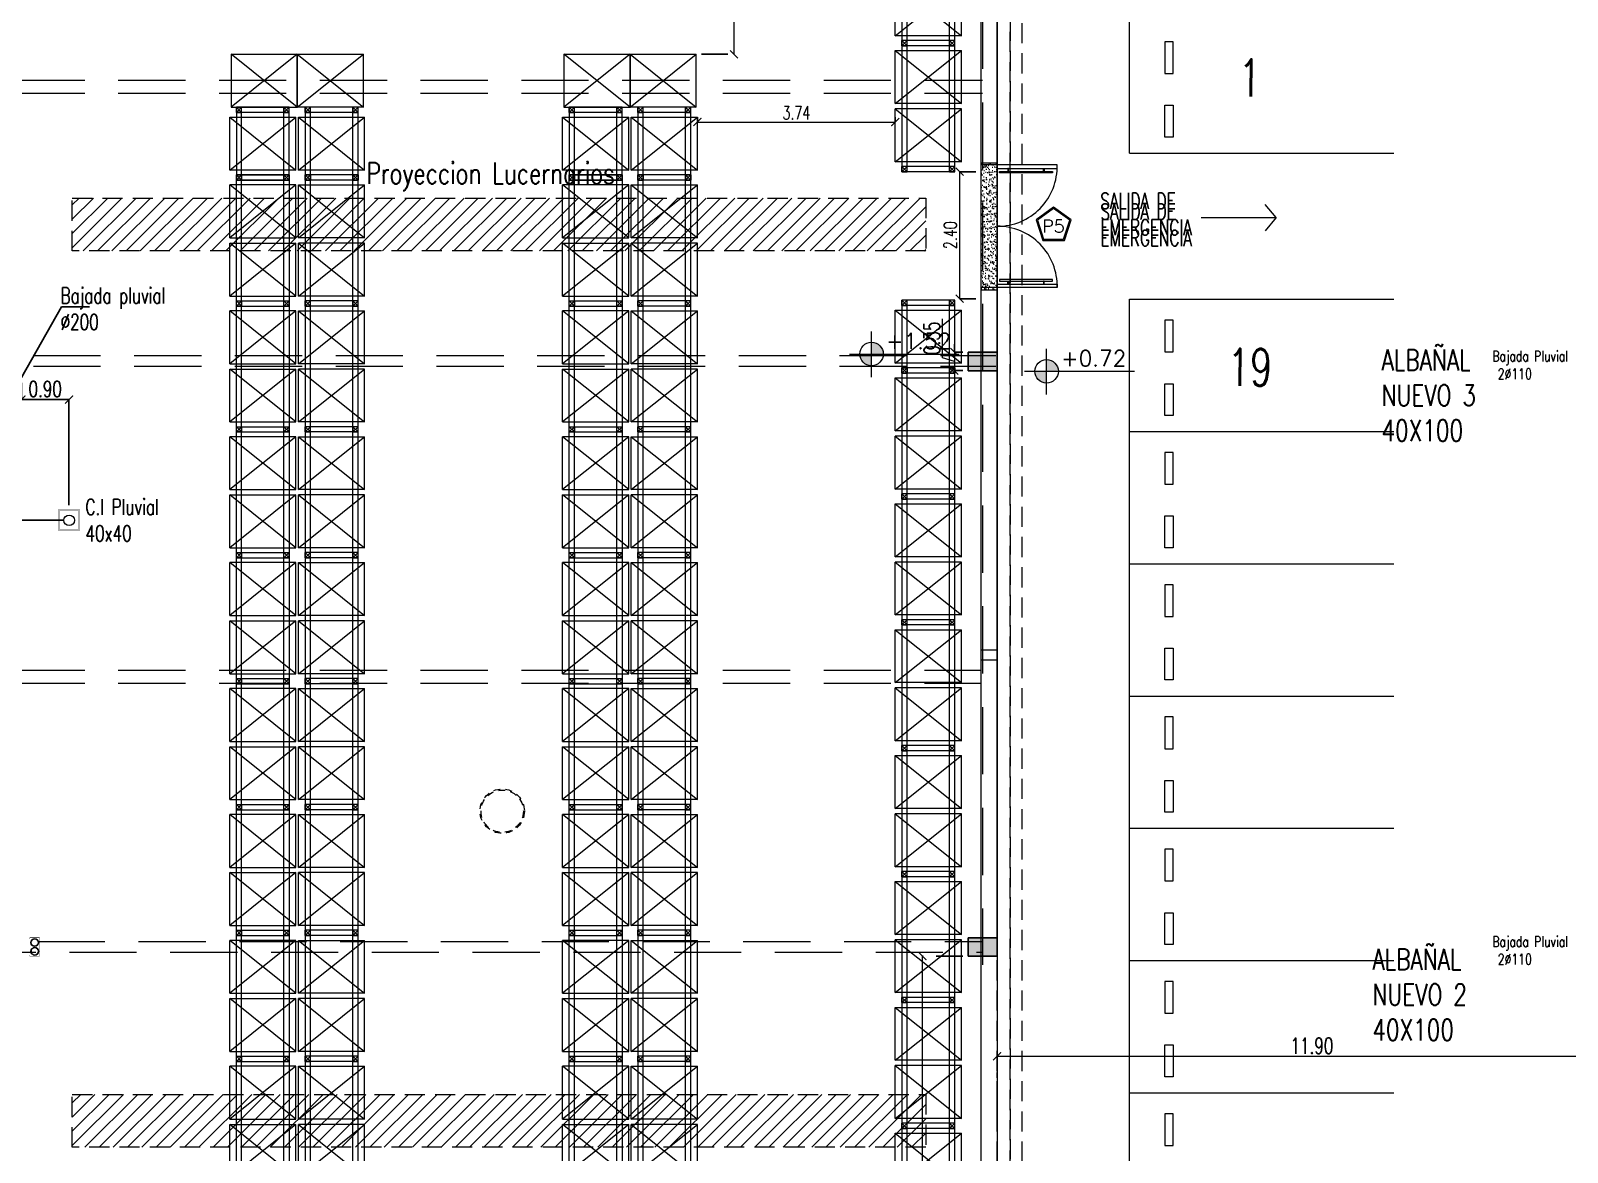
# Model space of a CAD drawing. Header units: millimetres. Extents: x 2828 to 3406, y 849 to 1266.
# Drawn here: x 2937.23 to 2966.27, y 1176.62 to 1197.82 of the extents above; entities that cross this region are included whole.
import ezdxf

# ---------------------------------------------------------------- set-up
doc = ezdxf.new("R2010")
doc.units = ezdxf.units.MM
doc.header["$PDMODE"] = 34
doc.header["$PDSIZE"] = -10
doc.linetypes.add('DASHDOT', pattern=[1, 0.5, -0.25, 0, -0.25])
doc.linetypes.add('DASHED', pattern=[19.05, 12.7, -6.35])
doc.layers.get('DEFPOINTS').update_dxf_attribs({"lineweight": 5})
for name, color, linetype, lineweight in [('0.05', 64, 'Continuous', 5), ('0.10', 161, 'Continuous', 9), ('0.15', 41, 'Continuous', 13), ('0.2', 4, 'Continuous', 15), ('0.20', 4, 'Continuous', 15), ('0.30', 1, 'Continuous', 25), ('arq cotas', 152, 'Continuous', 13), ('arq DP', 40, 'Continuous', 5), ('arq tex', 31, 'Continuous', 5), ('columnas', 12, 'Continuous', 20), ('des pl texto', 41, 'Continuous', 5), ('equip tx', 220, 'Continuous', 5), ('equipa cotas', 222, 'Continuous', 5), ('EQUIPAMIENTO', 4, 'Continuous', 15), ('gral texto', 70, 'Continuous', 5), ('proyecciones', 221, 'DASHED', 5), ('ref. arq', 252, 'Continuous', 5)]:
    doc.layers.add(name, color=color, linetype=linetype, lineweight=lineweight)
for name, color, linetype, lineweight, true_color in [('eolicos nuevos', 7, 'Continuous', 13, 0x387000), ('equipa auxiliar', 7, 'Continuous', 13, 0x878787), ('hatch', 7, 'Continuous', 13, 0x949494), ('lucernarios nuevos', 252, 'DASHED', 9, 0x696969), ('vehiculos', 7, 'Continuous', 9, 0x4a4a4a)]:
    doc.layers.add(name, color=color, linetype=linetype, lineweight=lineweight, true_color=true_color)
doc.layers.add('texto pluviales', color=52, linetype='Continuous')
doc.styles.add('100', font='romans.shx', dxfattribs={"width": 0.75, "height": 0.2})
doc.styles.add('250-cts', font='romans.shx', dxfattribs={"width": 0.7, "height": 0.25})
doc.styles.add('COTAS', font='romans.shx')
doc.styles.get("Standard").update_dxf_attribs({"font": 'romans.shx'})
doc.dimstyles.new('250', dxfattribs={"dimtxt": 0.3, "dimasz": 0.15, "dimexe": 0, "dimexo": 0.1, "dimgap": 0.05, "dimtad": 1, "dimzin": 0, "dimdsep": 46, "dimtxsty": '250-cts', "dimblk": 'ARCHTICK', "dimcen": 0.02, "dimclrd": 256, "dimclre": 256, "dimclrt": 256, "dimazin": 0, "dimtfac": 1, "dimtofl": 0, "dimtmove": 1, "dimatfit": 0, "dimldrblk": 'OPEN90', "dimfxl": 1, "dimtolj": 1, "dimtzin": 0, "dimlwd": -1, "dimarcsym": 0})

# ---------------------------------------------------------------- blocks, each defined once
blk = doc.blocks.new('colum. perim')
at = {"layer": '0.05'}
h = blk.add_hatch(color=256, dxfattribs=at)
h.dxf.hatch_style = 1
h.paths.add_polyline_path([(1.567, 49.616), (1.567, 49.966), (1.017, 49.966), (1.017, 49.616)])
at = {"layer": 'columnas'}
for p, q in [((1.567, 49.966), (1.017, 49.966)), ((1.017, 49.966), (1.017, 49.616)), ((1.017, 49.966), (1.567, 49.966)), ((1.017, 49.616), (1.017, 49.966)), ((1.567, 49.616), (1.567, 49.966)), ((1.567, 49.966), (1.567, 49.616)), ((1.017, 49.616), (1.567, 49.616)), ((1.567, 49.616), (1.017, 49.616))]:
    blk.add_line(p, q, dxfattribs=at)
blk = doc.blocks.new('_ARCHTICK')
at = {"color": 0, "linetype": 'ByBlock', "const_width": 0.15}
blk.add_lwpolyline([(-0.5, -0.5), (0.5, 0.5)], dxfattribs=at)
blk = doc.blocks.new('*D187')
at = {"layer": 'arq cotas', "linetype": 'DASHDOT', "lineweight": -2, "transparency": 16777216}
for p, q in [((2955.494, 1177.276), (2955.494, 1178.429)), ((2967.394, 1177.446), (2967.394, 1178.429))]:
    blk.add_line(p, q, dxfattribs=at)
at = {"layer": 'arq cotas', "transparency": 16777216}
blk.add_line((2967.394, 1178.429), (2955.494, 1178.429), dxfattribs=at)
at = {"layer": 'DEFPOINTS', "color": 0, "transparency": 16777216}
for p in [(2955.494, 1178.429), (2955.494, 1177.176), (2967.394, 1177.346)]:
    blk.add_point(p, dxfattribs=at)
at = {"layer": 'arq cotas', "transparency": 16777216, "xscale": 0.15, "yscale": 0.15, "zscale": 0.15, "rotation": 180}
blk.add_blockref('_ARCHTICK', (2955.494, 1178.429), dxfattribs=at)
at = {"layer": 'arq cotas', "transparency": 16777216, "xscale": 0.15, "yscale": 0.15, "zscale": 0.15}
blk.add_blockref('_ARCHTICK', (2967.394, 1178.429), dxfattribs=at)
at = {"layer": 'arq cotas', "transparency": 16777216, "insert": (2961.444, 1178.629), "char_height": 0.3, "attachment_point": 5, "style": '250-cts'}
blk.add_mtext('\\A1;11.90', dxfattribs=at)
blk = doc.blocks.new('_Open90')
at = {"color": 0, "linetype": 'ByBlock', "lineweight": -2}
for p, q in [((0, 0), (-1, 0)), ((-0.5, 0.5), (0, 0)), ((0, 0), (-0.5, -0.5))]:
    blk.add_line(p, q, dxfattribs=at)
blk = doc.blocks.new('*D222')
at = {"layer": 'arq cotas', "linetype": 'DASHDOT', "lineweight": -2, "transparency": 16777216}
for p, q in [((2954.844, 1180.322), (2954.083, 1180.322)), ((2954.844, 1169.537), (2954.083, 1169.537))]:
    blk.add_line(p, q, dxfattribs=at)
at = {"layer": 'arq cotas', "transparency": 16777216}
blk.add_line((2954.083, 1169.537), (2954.083, 1180.322), dxfattribs=at)
at = {"layer": 'DEFPOINTS', "color": 0, "transparency": 16777216}
for p in [(2954.083, 1180.322), (2954.944, 1180.322, -101.167), (2954.944, 1169.537, -101.167)]:
    blk.add_point(p, dxfattribs=at)
at = {"layer": 'arq cotas', "transparency": 16777216, "xscale": 0.15, "yscale": 0.15, "zscale": 0.15}
for p, rotation in [((2954.083, 1180.322), 90), ((2954.083, 1169.537), 270)]:
    blk.add_blockref('_ARCHTICK', p, dxfattribs=dict(at, rotation=rotation))
at = {"layer": 'arq cotas', "transparency": 16777216, "insert": (2953.883, 1174.93), "char_height": 0.3, "attachment_point": 5, "rotation": 90, "style": '250-cts'}
blk.add_mtext('\\A1;10.78', dxfattribs=at)
blk = doc.blocks.new('*D230')
at = {"layer": 'arq cotas', "transparency": 16777216}
for p, q in [((2954.462, 1191.634), (2954.462, 1192.374)), ((2954.687, 1191.742), (2954.687, 1191.892)), ((2954.687, 1191.742), (2954.687, 1191.392)), ((2954.687, 1191.567), (2954.462, 1191.634)), ((2954.687, 1191.392), (2954.687, 1191.242))]:
    blk.add_line(p, q, dxfattribs=at)
at = {"layer": 'arq cotas', "linetype": 'DASHDOT', "lineweight": -2, "transparency": 16777216}
for p, q in [((2954.844, 1191.742), (2954.687, 1191.742)), ((2954.844, 1191.392), (2954.687, 1191.392))]:
    blk.add_line(p, q, dxfattribs=at)
at = {"layer": 'DEFPOINTS', "color": 0, "transparency": 16777216}
for p in [(2954.944, 1191.742), (2954.687, 1191.392), (2954.944, 1191.392)]:
    blk.add_point(p, dxfattribs=at)
at = {"layer": 'arq cotas', "transparency": 16777216, "xscale": 0.15, "yscale": 0.15, "zscale": 0.15}
for p, rotation in [((2954.687, 1191.742), 270), ((2954.687, 1191.392), 90)]:
    blk.add_blockref('_ARCHTICK', p, dxfattribs=dict(at, rotation=rotation))
at = {"layer": 'arq cotas', "transparency": 16777216, "insert": (2954.262, 1192.004), "char_height": 0.3, "attachment_point": 5, "rotation": 90, "style": '250-cts'}
blk.add_mtext('\\A1;0.35', dxfattribs=at)
blk = doc.blocks.new('NIVEL')
at = {"layer": '0.10'}
h = blk.add_hatch(color=256, dxfattribs=at)
h.paths.add_polyline_path([(265.735, 100.104), (265.737, 99.66), (266.182, 99.662, 0.10356), (266.143, 99.84, 0.297796)])
h.paths.add_polyline_path([(265.737, 99.66), (265.293, 99.658, 0.10356), (265.331, 99.48, 0.297796), (265.739, 99.216)])
for p, q in [((265.737, 98.782), (265.737, 100.513)), ((264.902, 99.66), (269.056, 99.66))]:
    blk.add_line(p, q, dxfattribs=at)
blk.add_circle((265.737, 99.66), 0.444, dxfattribs=at)
blk = doc.blocks.new('*D357')
at = {"layer": 'DEFPOINTS', "color": 0, "transparency": 16777216}
for p in [(2937.053, 1191.262), (2936.346, 1188.562), (2937.953, 1188.562)]:
    blk.add_point(p, dxfattribs=at)
at = {"layer": 'texto pluviales', "lineweight": -2, "transparency": 16777216}
for p, q in [((2936.953, 1191.262), (2936.346, 1191.262)), ((2937.853, 1188.562), (2936.346, 1188.562))]:
    blk.add_line(p, q, dxfattribs=at)
at = {"layer": 'texto pluviales', "transparency": 16777216}
blk.add_line((2936.346, 1191.262), (2936.346, 1188.562), dxfattribs=at)
at = {"layer": 'texto pluviales', "transparency": 16777216, "xscale": 0.15, "yscale": 0.15, "zscale": 0.15}
for p, rotation in [((2936.346, 1191.262), 90), ((2936.346, 1188.562), 270)]:
    blk.add_blockref('_ARCHTICK', p, dxfattribs=dict(at, rotation=rotation))
at = {"layer": 'texto pluviales', "transparency": 16777216, "insert": (2936.146, 1189.912), "char_height": 0.3, "attachment_point": 5, "rotation": 90, "style": '250-cts'}
blk.add_mtext('\\A1;2.70', dxfattribs=at)
blk = doc.blocks.new('*D358')
at = {"layer": 'DEFPOINTS', "color": 0, "transparency": 16777216}
for p in [(2937.053, 1191.262), (2937.95, 1190.845), (2937.95, 1188.749, 101.167)]:
    blk.add_point(p, dxfattribs=at)
at = {"layer": 'texto pluviales', "lineweight": -2, "transparency": 16777216}
for p, q in [((2937.053, 1191.162), (2937.053, 1190.845)), ((2937.95, 1188.849), (2937.95, 1190.845))]:
    blk.add_line(p, q, dxfattribs=at)
at = {"layer": 'texto pluviales', "transparency": 16777216}
blk.add_line((2937.053, 1190.845), (2937.95, 1190.845), dxfattribs=at)
at = {"layer": 'texto pluviales', "transparency": 16777216, "xscale": 0.15, "yscale": 0.15, "zscale": 0.15, "rotation": 180}
blk.add_blockref('_ARCHTICK', (2937.053, 1190.845), dxfattribs=at)
at = {"layer": 'texto pluviales', "transparency": 16777216, "xscale": 0.15, "yscale": 0.15, "zscale": 0.15}
blk.add_blockref('_ARCHTICK', (2937.95, 1190.845), dxfattribs=at)
at = {"layer": 'texto pluviales', "transparency": 16777216, "insert": (2937.501, 1191.045), "char_height": 0.3, "attachment_point": 5, "style": '250-cts'}
blk.add_mtext('\\A1;0.90', dxfattribs=at)
blk = doc.blocks.new('RACK 2')
at = {"layer": 'equipa auxiliar', "linetype": 'DASHED'}
for p, q in [((4025.513, 30.883), (4026.763, 30.883)), ((4026.763, 30.883), (4025.513, 29.883)), ((4026.763, 29.883), (4025.513, 30.883)), ((4025.513, 29.883), (4025.513, 30.883)), ((4026.763, 30.883), (4026.763, 29.883)), ((4026.763, 29.883), (4028.013, 30.883)), ((4026.763, 30.883), (4028.013, 29.883)), ((4028.013, 30.883), (4026.763, 30.883)), ((4026.763, 29.883), (4026.763, 30.883)), ((4028.013, 30.883), (4028.013, 29.883)), ((4025.513, 29.883), (4026.763, 29.883)), ((4026.763, 29.883), (4028.013, 29.883))]:
    blk.add_line(p, q, dxfattribs=at)
blk = doc.blocks.new('A$C371A6B59')
at = {"layer": 'lucernarios nuevos'}
h = blk.add_hatch(dxfattribs=at)
h.set_pattern_fill('ANSI31', color=256, scale=0.06)
h.set_pattern_definition([(45, (-2882.44147, -1108.54296), (-0.134703842, 0.134703842), [])])
h.paths.add_polyline_path([(18.441, 1), (34.573, 1), (34.573, 0), (18.441, 0)])
at = {"layer": 'lucernarios nuevos', "ltscale": 0.03}
blk.add_lwpolyline([(18.441, 1), (34.573, 1), (34.573, 0), (18.441, 0)], close=True, dxfattribs=at)
blk = doc.blocks.new('A$C26D87C71')
at = {"layer": 'eolicos nuevos', "linetype": 'DASHED', "ltscale": 0.01}
for radius in [0.42, 0.4]:
    blk.add_circle((0, 0), radius, dxfattribs=at)
blk = doc.blocks.new('A$C45170E89')
at = {"layer": 'eolicos nuevos'}
blk.add_blockref('A$C26D87C71', (0, 0), dxfattribs=at)
blk = doc.blocks.new('*D444')
at = {"layer": 'arq cotas', "linetype": 'DASHDOT', "lineweight": -2, "transparency": 16777216}
for p, q in [((2955.094, 1195.152), (2954.785, 1195.152)), ((2955.094, 1192.752), (2954.785, 1192.752))]:
    blk.add_line(p, q, dxfattribs=at)
at = {"layer": 'arq cotas', "transparency": 16777216}
blk.add_line((2954.785, 1195.152), (2954.785, 1192.752), dxfattribs=at)
at = {"layer": 'DEFPOINTS', "color": 0, "transparency": 16777216}
for p in [(2955.194, 1195.152), (2954.785, 1192.752), (2955.194, 1192.752)]:
    blk.add_point(p, dxfattribs=at)
at = {"layer": 'arq cotas', "transparency": 16777216, "xscale": 0.15, "yscale": 0.15, "zscale": 0.15}
for p, rotation in [((2954.785, 1195.152), 90), ((2954.785, 1192.752), 270)]:
    blk.add_blockref('_ARCHTICK', p, dxfattribs=dict(at, rotation=rotation))
at = {"layer": 'arq cotas', "transparency": 16777216, "insert": (2954.61, 1193.952), "char_height": 0.25, "attachment_point": 5, "rotation": 90, "style": '250-cts'}
blk.add_mtext('\\A1;2.40', dxfattribs=at)
blk = doc.blocks.new('rack relevado')
at = {"layer": 'EQUIPAMIENTO'}
for p, q in [((-2.49, 1), (-2.39, 1)), ((-2.49, 1), (-2.49, 0)), ((-2.49, 1), (-2.49, 0)), ((-2.49, 1), (-2.49, 0)), ((-2.39, 0.9), (-2.49, 1)), ((-2.49, 0.9), (-2.39, 1)), ((-2.49, 0.9), (-0.01, 0.9)), ((-2.4, 1), (-0.1, 1)), ((-2.39, 1), (-2.39, 0.075)), ((-2.39, 1), (-2.39, 0)), ((-2.39, 1), (-2.39, 0)), ((-2.39, 1), (-2.39, 0)), ((-2.39, 1), (-2.39, 0)), ((-0.11, 1), (-0.01, 1)), ((-0.11, 1), (-0.01, 1)), ((-0.11, 1), (-0.01, 1)), ((-0.11, 1), (-0.11, 0)), ((-0.11, 1), (-0.11, 0)), ((-0.11, 1), (-0.11, 0)), ((-0.01, 0.9), (-0.11, 1)), ((-0.11, 0.9), (-0.01, 1)), ((-0.11, 0.9), (-0.01, 0.9)), ((-0.01, 1), (-0.01, 0.075)), ((-0.01, 1), (-0.01, 0)), ((-0.01, 1), (-0.01, 0)), ((-0.01, 1), (-0.01, 0)), ((-0.01, 1), (-0.01, 0)), ((-2.49, 0.1), (-2.39, 0.1)), ((-2.49, 0.1), (-0.01, 0.1)), ((-2.39, 0), (-2.49, 0.1)), ((-2.49, 0), (-2.39, 0.1)), ((-2.49, 0), (-2.39, 0)), ((-0.01, 0), (-0.11, 0.1)), ((-0.11, 0), (-0.01, 0.1)), ((-0.11, 0), (-0.01, 0)), ((-2.39, 0), (-2.49, 0)), ((-0.1, 0), (-2.4, 0)), ((-0.01, 0), (-0.11, 0))]:
    blk.add_line(p, q, dxfattribs=at)
at = {"layer": 'EQUIPAMIENTO', "linetype": 'DASHED'}
for p, q in [((-2.3, 1.125), (-2.3, -0.125)), ((-1.3, -0.125), (-2.3, 1.125)), ((-2.3, -0.125), (-1.3, 1.125)), ((-2.3, 1.125), (-1.3, 1.125)), ((-1.3, 1.125), (-1.3, -0.125)), ((-0.2, -0.125), (-1.2, 1.125)), ((-1.2, -0.125), (-0.2, 1.125)), ((-1.2, 1.125), (-0.2, 1.125)), ((-1.2, 1.125), (-1.2, -0.125)), ((-0.2, -0.125), (-0.2, 1.125)), ((-2.3, -0.125), (-1.3, -0.125)), ((-1.2, -0.125), (-0.2, -0.125))]:
    blk.add_line(p, q, dxfattribs=at)
at = {"layer": 'EQUIPAMIENTO'}
for points in [[(-2.49, 1), (-2.39, 1), (-2.39, 0.9), (-2.49, 0.9), (-2.49, 1)], [(-0.11, 1), (-0.01, 1), (-0.01, 0.9), (-0.11, 0.9), (-0.11, 1)], [(-2.49, 0.1), (-2.39, 0.1), (-2.39, 0), (-2.49, 0), (-2.49, 0.1)], [(-0.11, 0.1), (-0.01, 0.1), (-0.01, 0), (-0.11, 0), (-0.11, 0.1)]]:
    blk.add_lwpolyline(points, dxfattribs=at)
blk = doc.blocks.new('*D834')
at = {"layer": 'DEFPOINTS', "color": 0, "transparency": 16777216}
for p in [(2949.807, 1201.344), (2950.522, 1201.344), (2949.807, 1197.372)]:
    blk.add_point(p, dxfattribs=at)
at = {"layer": 'equipa cotas', "linetype": 'DASHDOT', "lineweight": -2, "transparency": 16777216}
for p, q in [((2949.907, 1201.344), (2950.522, 1201.344)), ((2949.907, 1197.372), (2950.522, 1197.372))]:
    blk.add_line(p, q, dxfattribs=at)
at = {"layer": 'equipa cotas', "transparency": 16777216}
blk.add_line((2950.522, 1197.372), (2950.522, 1201.344), dxfattribs=at)
at = {"layer": 'equipa cotas', "transparency": 16777216, "xscale": 0.15, "yscale": 0.15, "zscale": 0.15}
for p, rotation in [((2950.522, 1201.344), 90), ((2950.522, 1197.372), 270)]:
    blk.add_blockref('_ARCHTICK', p, dxfattribs=dict(at, rotation=rotation))
at = {"layer": 'equipa cotas', "transparency": 16777216, "insert": (2950.347, 1199.358), "char_height": 0.25, "attachment_point": 5, "rotation": 90, "style": '250-cts'}
blk.add_mtext('\\A1;3.97', dxfattribs=at)
blk = doc.blocks.new('*D835')
at = {"layer": 'DEFPOINTS', "color": 0, "transparency": 16777216}
for p in [(2949.83, 1196.282), (2953.569, 1196.282), (2953.569, 1196.092)]:
    blk.add_point(p, dxfattribs=at)
at = {"layer": 'equipa cotas', "linetype": 'DASHDOT', "lineweight": -2, "transparency": 16777216}
for p, q in [((2949.83, 1196.182), (2949.83, 1196.092)), ((2953.569, 1196.182), (2953.569, 1196.092))]:
    blk.add_line(p, q, dxfattribs=at)
at = {"layer": 'equipa cotas', "transparency": 16777216}
blk.add_line((2949.83, 1196.092), (2953.569, 1196.092), dxfattribs=at)
at = {"layer": 'equipa cotas', "transparency": 16777216, "xscale": 0.15, "yscale": 0.15, "zscale": 0.15, "rotation": 180}
blk.add_blockref('_ARCHTICK', (2949.83, 1196.092), dxfattribs=at)
at = {"layer": 'equipa cotas', "transparency": 16777216, "xscale": 0.15, "yscale": 0.15, "zscale": 0.15}
blk.add_blockref('_ARCHTICK', (2953.569, 1196.092), dxfattribs=at)
at = {"layer": 'equipa cotas', "transparency": 16777216, "insert": (2951.7, 1196.267), "char_height": 0.25, "attachment_point": 5, "style": '250-cts'}
blk.add_mtext('\\A1;3.74', dxfattribs=at)
blk = doc.blocks.new('E')
at = {"layer": 'EQUIPAMIENTO'}
for p, q in [((2929.861, 1169.108), (2929.861, 1169.008)), ((2929.861, 1169.008), (2929.861, 1169.108)), ((2930.861, 1169.108), (2929.861, 1169.108)), ((2930.861, 1169.108), (2929.861, 1169.108)), ((2930.861, 1169.108), (2929.861, 1169.108)), ((2930.861, 1169.108), (2929.861, 1169.108)), ((2929.861, 1169.108), (2929.961, 1169.008)), ((2929.861, 1169.008), (2929.961, 1169.108)), ((2930.861, 1169.108), (2929.936, 1169.108)), ((2929.961, 1167.818), (2929.961, 1169.108)), ((2930.761, 1169.008), (2930.761, 1169.108)), ((2930.761, 1167.818), (2930.761, 1169.108)), ((2930.761, 1169.108), (2930.861, 1169.008)), ((2930.761, 1169.008), (2930.861, 1169.108)), ((2930.861, 1169.008), (2930.861, 1169.108)), ((2930.861, 1169.008), (2930.861, 1169.108)), ((2930.861, 1169.008), (2930.861, 1169.108)), ((2929.861, 1169.018), (2929.861, 1167.818)), ((2930.861, 1169.008), (2929.861, 1169.008)), ((2930.861, 1169.008), (2929.861, 1169.008)), ((2930.861, 1169.008), (2929.861, 1169.008)), ((2930.861, 1167.818), (2930.861, 1169.018)), ((2929.861, 1167.728), (2929.861, 1167.828)), ((2929.861, 1167.828), (2929.861, 1167.728)), ((2930.861, 1167.828), (2929.861, 1167.828)), ((2930.861, 1167.828), (2929.861, 1167.828)), ((2930.861, 1167.828), (2929.861, 1167.828)), ((2929.861, 1167.728), (2929.961, 1167.828)), ((2929.861, 1167.828), (2929.961, 1167.728)), ((2930.861, 1167.728), (2929.861, 1167.728)), ((2930.861, 1167.728), (2929.861, 1167.728)), ((2930.861, 1167.728), (2929.861, 1167.728)), ((2930.861, 1167.728), (2929.861, 1167.728)), ((2930.861, 1167.728), (2929.936, 1167.728)), ((2930.761, 1167.828), (2930.761, 1167.728)), ((2930.761, 1167.728), (2930.861, 1167.828)), ((2930.761, 1167.828), (2930.861, 1167.728)), ((2930.861, 1167.828), (2930.861, 1167.728)), ((2930.861, 1167.828), (2930.861, 1167.728)), ((2930.861, 1167.828), (2930.861, 1167.728))]:
    blk.add_line(p, q, dxfattribs=at)
at = {"layer": 'EQUIPAMIENTO', "linetype": 'DASHED'}
for p, q in [((2929.736, 1167.918), (2929.736, 1168.918)), ((2929.736, 1167.918), (2929.736, 1168.918)), ((2929.736, 1168.918), (2930.986, 1167.918)), ((2929.736, 1167.918), (2930.986, 1168.918)), ((2929.736, 1168.918), (2930.986, 1168.918)), ((2930.986, 1167.918), (2930.986, 1168.918)), ((2930.986, 1167.918), (2929.736, 1167.918))]:
    blk.add_line(p, q, dxfattribs=at)
at = {"layer": 'EQUIPAMIENTO'}
for points in [[(2929.961, 1169.008), (2929.961, 1169.108), (2929.861, 1169.108), (2929.861, 1169.008), (2929.961, 1169.008)], [(2930.861, 1169.008), (2930.861, 1169.108), (2930.761, 1169.108), (2930.761, 1169.008), (2930.861, 1169.008)], [(2929.961, 1167.828), (2929.961, 1167.728), (2929.861, 1167.728), (2929.861, 1167.828), (2929.961, 1167.828)], [(2930.861, 1167.828), (2930.861, 1167.728), (2930.761, 1167.728), (2930.761, 1167.828), (2930.861, 1167.828)]]:
    blk.add_lwpolyline(points, dxfattribs=at)

msp = doc.modelspace()

# ---------------------------------------------------------------- hatches: boundary and pattern name
at = {"layer": '0.10'}
h = msp.add_hatch(dxfattribs=at)
h.set_pattern_fill('AR-SAND', color=256, scale=0.002)
h.set_pattern_definition([(37.5, (0.00211, 54.37534), (-0.0032000626, 0.0978826475), [0, -0.077216, 0, -0.08636, 0, -0.08255]), (7.5, (0.00211, 54.37534), (0.0899046566, 0.14336502), [0, -0.041656, 0, -0.069596, 0, -0.02667]), (327.5, (-0.060374, 54.37534), (0.158198474, 0.000287437), [0, -0.0254, 0, -0.09144, 0, -0.11938]), (317.5, (-0.06037, 54.37534), (0.1527112905, 0.0445858647), [0, -0.0127, 0, -0.059944, 0, -0.06858])])
edge = h.paths.add_edge_path()
edge.add_line((2955.194, 1195.317), (2955.194, 1192.921))
edge.add_line((2955.194, 1192.921), (2955.496, 1192.921))
edge.add_line((2955.496, 1192.921), (2955.496, 1195.321))
edge.add_line((2955.496, 1195.321), (2955.194, 1195.321))

# ---------------------------------------------------------------- linework, layer by layer
at = {"layer": '0.05'}
for p, q in [((2955.194, 1168.987), (2955.194, 1236.3)), ((2955.494, 1180.667, -127.303), (2955.494, 1215.077, -127.303)), ((2955.494, 1202.882, -50.583), (2955.494, 1191.357)), ((2957.994, 1195.502), (2962.994, 1195.502)), ((2957.994, 1192.74), (2962.994, 1192.74)), ((2957.994, 1192.74), (2962.994, 1192.74)), ((2957.994, 1190.24), (2962.994, 1190.24)), ((2957.994, 1187.74), (2962.994, 1187.74)), ((2957.994, 1185.24), (2962.994, 1185.24)), ((2957.994, 1182.74), (2962.994, 1182.74)), ((2957.994, 1182.74), (2962.994, 1182.74)), ((2957.994, 1180.24), (2962.994, 1180.24)), ((2957.994, 1180.24), (2962.994, 1180.24)), ((2957.994, 1177.74), (2962.994, 1177.74))]:
    msp.add_line(p, q, dxfattribs=at)
for points in [[(2957.994, 1195.502), (2957.994, 1202.958), (2955.494, 1202.958), (2955.494, 1111.807), (2970.074, 1111.807)], [(2957.994, 1145.24), (2957.994, 1192.74)]]:
    msp.add_lwpolyline(points, dxfattribs=at)
at = {"layer": '0.05', "const_width": 0.01}
msp.add_lwpolyline([(2937.211, 1180.649), (2937.211, 1180.673), (2937.393, 1180.673), (2937.393, 1180.323), (2937.211, 1180.323), (2937.211, 1180.345)], dxfattribs=at)
at = {"layer": '0.05'}
for centre in [(2937.298, 1180.58), (2937.3, 1180.415)]:
    msp.add_circle(centre, 0.07, dxfattribs=at)
at = {"layer": '0.10'}
for points in [[(2955.707, 1195.158), (2955.707, 1195.213), (2955.694, 1195.213), (2955.694, 1195.158)], [(2956.372, 1195.158), (2956.372, 1195.213), (2956.385, 1195.213), (2956.385, 1195.158)], [(2955.537, 1195.13), (2955.537, 1195.158), (2956.543, 1195.158), (2956.543, 1195.13)], [(2955.537, 1193.112), (2955.537, 1193.084), (2956.543, 1193.084), (2956.543, 1193.112)], [(2955.707, 1193.084), (2955.707, 1193.029), (2955.694, 1193.029), (2955.694, 1193.084)], [(2956.372, 1193.084), (2956.372, 1193.029), (2956.385, 1193.029), (2956.385, 1193.084)]]:
    msp.add_lwpolyline(points, close=True, dxfattribs=at)
msp.add_lwpolyline([(2955.494, 1185.917), (2955.194, 1185.917), (2955.194, 1186.117), (2955.494, 1186.117), (2955.494, 1185.917)], dxfattribs=at)
at = {"layer": '0.15', "const_width": 0.005, "elevation": 101.167}
for points in [[(2937.75, 1188.769), (2938.15, 1188.769), (2938.15, 1188.369), (2937.75, 1188.369)], [(2937.77, 1188.749), (2938.13, 1188.749), (2938.13, 1188.389), (2937.77, 1188.389)]]:
    msp.add_lwpolyline(points, close=True, dxfattribs=at)
at = {"layer": '0.15'}
msp.add_circle((2937.953, 1188.562), 0.1, dxfattribs=at)
at = {"layer": '0.2'}
msp.add_circle((2937.953, 1188.562), 0.1, dxfattribs=at)
at = {"layer": '0.20'}
for points in [[(2955.194, 1195.281), (2955.194, 1195.321), (2955.494, 1195.321), (2955.494, 1195.281)], [(2956.63, 1195.281), (2955.494, 1195.281), (2955.494, 1195.213), (2956.63, 1195.213)], [(2955.194, 1192.962), (2955.194, 1192.921), (2955.494, 1192.921), (2955.494, 1192.962)], [(2956.63, 1192.962), (2955.494, 1192.962), (2955.494, 1193.029), (2956.63, 1193.029)]]:
    msp.add_lwpolyline(points, close=True, dxfattribs=at)
at = {"layer": '0.30'}
for centre in [(2937.301, 1180.58), (2937.303, 1180.415)]:
    msp.add_circle(centre, 0.07, dxfattribs=at)
at = {"layer": 'arq DP'}
for points in [[(2956.563, 1194.48), (2956.234, 1194.241), (2956.359, 1193.854), (2956.766, 1193.854), (2956.892, 1194.241)], [(2956.563, 1194.456), (2956.257, 1194.234), (2956.374, 1193.874), (2956.752, 1193.874), (2956.868, 1194.234)]]:
    msp.add_lwpolyline(points, close=True, dxfattribs=at)
at = {"layer": 'hatch'}
for points in [[(2959.351, 1194.284), (2960.767, 1194.284), (2960.56, 1194.531)], [(2959.351, 1194.284), (2960.767, 1194.284), (2960.56, 1194.037)]]:
    msp.add_lwpolyline(points, dxfattribs=at)
at = {"layer": 'proyecciones', "color": 251, "ltscale": 0.1, "true_color": 0x6b6b6b}
for p, q in [((2955.219, 1202.177), (2955.219, 1180.157)), ((2936.977, 1196.884), (2955.219, 1196.884)), ((2936.977, 1196.634), (2955.219, 1196.634)), ((2937.278, 1191.677), (2955.469, 1191.677)), ((2937.278, 1191.477), (2955.469, 1191.477)), ((2936.977, 1185.731), (2955.194, 1185.731)), ((2936.977, 1185.481), (2955.194, 1185.481)), ((2918.909, 1180.398, -101.167), (2955.219, 1180.398, -101.167)), ((2937.361, 1180.598, -101.167), (2955.219, 1180.598, -101.167))]:
    msp.add_line(p, q, dxfattribs=at)
at = {"layer": 'proyecciones', "ltscale": 0.03, "elevation": -101.167}
msp.add_lwpolyline([(2955.494, 1236.3), (2955.744, 1236.3), (2955.744, 1111.857), (2955.494, 1111.857)], close=True, dxfattribs=at)
at = {"layer": 'proyecciones', "ltscale": 0.03}
msp.add_lwpolyline([(2955.744, 1112.263), (2955.744, 1112.263), (2955.744, 1236.3), (2955.744, 1236.3)], close=True, dxfattribs=at)
msp.add_lwpolyline([(2955.965, 1111.857), (2955.965, 1236.3), (2955.744, 1236.3)], dxfattribs=at)
at = {"layer": 'ref. arq'}
for centre, start, end in [((2955.502, 1195.249), 269.5673, 1.6475), ((2955.502, 1192.993), 358.3525, 90.4327)]:
    msp.add_arc(centre, 1.128, start, end, dxfattribs=at)
at = {"layer": 'texto pluviales'}
for p, q in [((2937.053, 1191.262), (2937.81, 1192.597)), ((2937.81, 1192.597), (2938.339, 1192.597))]:
    msp.add_line(p, q, dxfattribs=at)
at = {"layer": 'vehiculos', "elevation": -101.167}
for points in [[(2958.664, 1197.608), (2958.664, 1197.008), (2958.824, 1197.008), (2958.824, 1197.608)], [(2958.664, 1195.808), (2958.664, 1196.408), (2958.824, 1196.408), (2958.824, 1195.808)], [(2958.664, 1192.345), (2958.664, 1191.745), (2958.824, 1191.745), (2958.824, 1192.345)], [(2958.664, 1190.545), (2958.664, 1191.145), (2958.824, 1191.145), (2958.824, 1190.545)], [(2958.664, 1189.845), (2958.664, 1189.245), (2958.824, 1189.245), (2958.824, 1189.845)], [(2958.664, 1188.045), (2958.664, 1188.645), (2958.824, 1188.645), (2958.824, 1188.045)], [(2958.664, 1187.345), (2958.664, 1186.745), (2958.824, 1186.745), (2958.824, 1187.345)], [(2958.664, 1185.545), (2958.664, 1186.145), (2958.824, 1186.145), (2958.824, 1185.545)], [(2958.664, 1184.845), (2958.664, 1184.245), (2958.824, 1184.245), (2958.824, 1184.845)], [(2958.664, 1183.045), (2958.664, 1183.645), (2958.824, 1183.645), (2958.824, 1183.045)], [(2958.664, 1182.345), (2958.664, 1181.745), (2958.824, 1181.745), (2958.824, 1182.345)], [(2958.664, 1180.545), (2958.664, 1181.145), (2958.824, 1181.145), (2958.824, 1180.545)], [(2958.664, 1179.845), (2958.664, 1179.245), (2958.824, 1179.245), (2958.824, 1179.845)], [(2958.664, 1178.045), (2958.664, 1178.645), (2958.824, 1178.645), (2958.824, 1178.045)], [(2958.664, 1177.345), (2958.664, 1176.745), (2958.824, 1176.745), (2958.824, 1177.345)]]:
    msp.add_lwpolyline(points, close=True, dxfattribs=at)

# ---------------------------------------------------------------- block references
at = {"layer": '0.10', "xscale": 0.5, "yscale": 0.5, "zscale": 0.5}
for p in [(2820.252, 1141.876), (2823.561, 1141.549)]:
    msp.add_blockref('NIVEL', p, dxfattribs=at)
at = {"layer": 'columnas', "xscale": -1}
for p in [(2956.511, 1141.775), (2956.511, 1130.706, -101.167)]:
    msp.add_blockref('colum. perim', p, dxfattribs=at)
at = {"layer": 'eolicos nuevos'}
msp.add_blockref('A$C45170E89', (2946.139, 1183.064), dxfattribs=at)
at = {"layer": 'EQUIPAMIENTO', "xscale": -1}
for name, p, rotation in [('rack relevado', (2953.694, 1200.022), 270), ('rack relevado', (2953.694, 1197.642), 270), ('RACK 2', (-1084.498, 1227.255), 180), ('RACK 2', (-1078.206, 1227.255), 180), ('rack relevado', (2942.414, 1195.102), 270), ('rack relevado', (2948.705, 1195.102), 270), ('rack relevado', (2942.414, 1192.722), 270), ('rack relevado', (2948.705, 1192.722), 270), ('rack relevado', (2953.694, 1191.454), 270), ('rack relevado', (2942.414, 1190.342), 270), ('rack relevado', (2948.705, 1190.342), 270), ('rack relevado', (2953.694, 1189.074), 270), ('rack relevado', (2942.414, 1187.962), 270), ('rack relevado', (2948.705, 1187.962), 270), ('rack relevado', (2953.694, 1186.694), 270), ('rack relevado', (2942.414, 1185.582), 270), ('rack relevado', (2948.705, 1185.582), 270), ('rack relevado', (2953.694, 1184.314), 270), ('rack relevado', (2942.414, 1183.202), 270), ('rack relevado', (2948.705, 1183.202), 270), ('rack relevado', (2953.694, 1181.934), 270), ('rack relevado', (2942.414, 1180.822), 270), ('rack relevado', (2948.705, 1180.822), 270), ('rack relevado', (2953.694, 1179.554), 270), ('rack relevado', (2942.414, 1178.442), 270), ('rack relevado', (2948.705, 1178.442), 270), ('rack relevado', (2953.694, 1177.174), 270)]:
    msp.add_blockref(name, p, dxfattribs=dict(at, rotation=rotation))
at = {"layer": 'EQUIPAMIENTO'}
for p in [(11.253, 27.264), (12.553, 27.264), (17.544, 27.264), (18.844, 27.264), (23.833, 23.615)]:
    msp.add_blockref('E', p, dxfattribs=at)
at = {"layer": 'EQUIPAMIENTO', "rotation": 90}
for p in [(2942.114, 1195.102), (2948.405, 1195.102), (2942.114, 1192.722), (2948.405, 1192.722), (2942.114, 1190.342), (2948.405, 1190.342), (2942.114, 1187.962), (2948.405, 1187.962), (2942.114, 1185.582), (2948.405, 1185.582), (2942.114, 1183.202), (2948.405, 1183.202), (2942.114, 1180.822), (2948.405, 1180.822), (2942.114, 1178.442), (2948.405, 1178.442)]:
    msp.add_blockref('rack relevado', p, dxfattribs=at)
at = {"layer": 'lucernarios nuevos'}
for p in [(2919.571, 1193.655), (2919.571, 1176.711)]:
    msp.add_blockref('A$C371A6B59', p, dxfattribs=at)

# ---------------------------------------------------------------- texts
at = {"layer": '0.10', "char_height": 0.3, "width": 2.11456, "attachment_point": 1, "style": 'COTAS'}
for s, insert in [('+1.52', (2953.393, 1192.102)), ('+0.72', (2956.701, 1191.776))]:
    msp.add_mtext(s, dxfattribs=dict(at, insert=insert))
at = {"layer": 'arq DP', "insert": (2956.56, 1194.242), "char_height": 0.24, "width": 0.29424, "attachment_point": 2}
msp.add_mtext('P5', dxfattribs=at)
at = {"layer": 'arq tex', "insert": (2957.448, 1194.75), "char_height": 0.3, "attachment_point": 1, "style": '250-cts'}
msp.add_mtext_dynamic_manual_height_columns('SALIDA DE \\PEMERGENCIA', width=7.76512, gutter_width=12.5, heights=[0], dxfattribs=at)
at = {"layer": 'des pl texto', "attachment_point": 1, "style": '100'}
for s, insert, char_height in [('ALBAÑAL\\PNUEVO 3\\P40X100', (2962.76, 1191.793), 0.4), ('Bajada Pluvial\\P 2%%C110', (2964.856, 1191.765), 0.2), ('Bajada Pluvial\\P 2%%C110', (2964.856, 1180.698), 0.2), ('ALBAÑAL\\PNUEVO 2\\P40X100', (2962.587, 1180.464), 0.4)]:
    msp.add_mtext_dynamic_manual_height_columns(s, width=50.70215, gutter_width=12.5, heights=[0], dxfattribs=dict(at, insert=insert, char_height=char_height))
at = {"layer": 'equip tx', "attachment_point": 1}
for s, width, insert, char_height, style in [('\\pi22.758;Proyeccion Lucernarios', 50.70215, (2920.815, 1195.324), 0.4, '100'), ('SALIDA DE \\PEMERGENCIA', 7.76512, (2957.448, 1194.547), 0.3, '250-cts')]:
    msp.add_mtext_dynamic_manual_height_columns(s, width=width, gutter_width=12.5, heights=[0], dxfattribs=dict(at, insert=insert, char_height=char_height, style=style))
at = {"layer": 'gral texto', "char_height": 0.7, "width": 29.4075, "attachment_point": 5, "rotation": 359.5989, "style": '250-cts'}
for s, insert in [('1', (2960.274, 1196.926)), ('19', (2960.274, 1191.456))]:
    msp.add_mtext(s, dxfattribs=dict(at, insert=insert))
at = {"layer": 'texto pluviales', "char_height": 0.3, "attachment_point": 1, "style": '250-cts'}
for s, insert in [('Bajada pluvial\\P%%C200', (2937.792, 1192.961)), ('C.I Pluvial\\P40x40', (2938.263, 1188.965))]:
    msp.add_mtext_dynamic_manual_height_columns(s, width=50.70215, gutter_width=12.5, heights=[0], dxfattribs=dict(at, insert=insert))

# ---------------------------------------------------------------- dimensions: what is measured, and where the dimension line sits
at = {"layer": 'arq cotas'}
for base, p1, p2, picture, middle in [((2954.785, 1192.752, -50.583), (2955.194, 1195.152, -50.583), (2955.194, 1192.752, -50.583), '*D444', (2954.61, 1193.952, -50.583)), ((2954.687, 1191.392), (2954.944, 1191.742), (2954.944, 1191.392), '*D230', (2954.262, 1191.684))]:
    dim = msp.add_linear_dim(base=base, p1=p1, p2=p2, angle=90, dimstyle='250', dxfattribs=at)
    dim.commit()
    dim.dimension.update_dxf_attribs({"geometry": picture, "text_midpoint": middle})
dim = msp.add_linear_dim(base=(2954.08276, 1180.32227), p1=(2954.94373, 1169.53729, -101.16666), p2=(2954.94373, 1180.32227, -101.16666), angle=90, dimstyle='250', override={"dimfxl": 0}, dxfattribs=at)
dim.commit()
dim.dimension.update_dxf_attribs({"geometry": '*D222', "text_midpoint": (2953.88276, 1174.92978)})
dim = msp.add_linear_dim(base=(2955.494, 1178.429), p1=(2967.394, 1177.346), p2=(2955.494, 1177.176), dimstyle='250', dxfattribs=at)
dim.commit()
dim.dimension.update_dxf_attribs({"geometry": '*D187', "text_midpoint": (2961.444, 1178.629)})
at = {"layer": 'equipa cotas'}
dim = msp.add_linear_dim(base=(2950.522, 1201.344), p1=(2949.807, 1197.372), p2=(2949.807, 1201.344), angle=90, dimstyle='250', dxfattribs=at)
dim.commit()
dim.dimension.update_dxf_attribs({"geometry": '*D834', "text_midpoint": (2950.347, 1199.358)})
dim = msp.add_linear_dim(base=(2953.569, 1196.092), p1=(2949.83, 1196.282), p2=(2953.569, 1196.282), dimstyle='250', dxfattribs=at)
dim.commit()
dim.dimension.update_dxf_attribs({"geometry": '*D835', "text_midpoint": (2951.7, 1196.267)})
at = {"layer": 'texto pluviales'}
dim = msp.add_linear_dim(base=(2936.346, 1188.562), p1=(2937.053, 1191.262), p2=(2937.953, 1188.562), angle=90, dimstyle='250', override={"dimfxl": 0.125, "dimtfillclr": 256}, dxfattribs=at)
dim.commit()
dim.dimension.update_dxf_attribs({"geometry": '*D357', "text_midpoint": (2936.146, 1189.912)})
dim = msp.add_linear_dim(base=(2937.95, 1190.845), p1=(2937.053, 1191.262), p2=(2937.95, 1188.749, 101.167), dimstyle='250', override={"dimfxl": 0.125, "dimtfillclr": 256}, dxfattribs=at)
dim.commit()
dim.dimension.update_dxf_attribs({"geometry": '*D358', "text_midpoint": (2937.501, 1191.045)})

doc.saveas('drawing.dxf')
